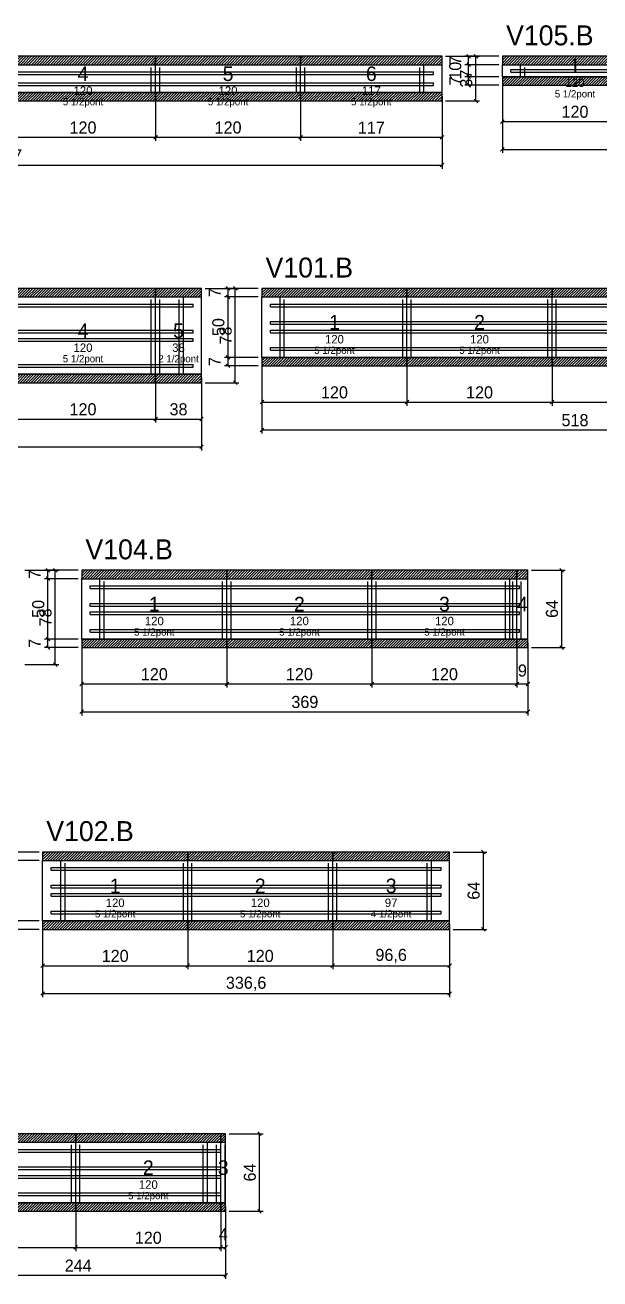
# Model space of a CAD drawing. Extents: x -69 to 3070, y -1018 to 1250.
# Drawn here: x 565 to 1041, y -1004 to 33 of the extents above; entities that cross this region are included whole.
import ezdxf
from ezdxf.enums import TextEntityAlignment as Align

# ---------------------------------------------------------------- set-up
doc = ezdxf.new("R2010")
doc.units = 0
for name, color, linetype in [('5', 5, 'Continuous'), ('COTA', 241, 'Continuous'), ('NOMENCLATURA', 7, 'Continuous'), ('Painéis', 200, 'Continuous'), ('SARR_2.2x5', 40, 'Continuous'), ('SARR_2.2x7', 40, 'Continuous'), ('SARR_3.5x7', 81, 'Continuous'), ('SCO-___-LAJ', 224, 'Continuous'), ('texto', 7, 'Continuous')]:
    doc.layers.add(name, color=color, linetype=linetype)
doc.dimstyles.new('PAINEL', dxfattribs={"dimtxt": 10, "dimasz": 3, "dimexe": 3, "dimexo": 3, "dimgap": 3, "dimtad": 1, "dimblk": 'OBLIQUE', "dimblk1": 'OBLIQUE', "dimcen": 2.5, "dimclrd": 4, "dimclre": 4, "dimclrt": 240, "dimazin": 3, "dimtfac": 1, "dimtmove": 0, "dimatfit": 3})

# ---------------------------------------------------------------- blocks, each defined once
blk = doc.blocks.new('_OBLIQUE')
at = {"color": 0, "linetype": 'BYBLOCK'}
blk.add_line((-0.5, -0.5), (0.5, 0.5), dxfattribs=at)

msp = doc.modelspace()

# ---------------------------------------------------------------- hatches: boundary and pattern name
at = {"layer": 'COTA'}
h = msp.add_hatch(dxfattribs=at)
h.set_pattern_fill('ANSI31', scale=0.5)
h.paths.add_polyline_path([(553, 0), (673, 0), (673, 7), (553, 7)])
h = msp.add_hatch(dxfattribs=at)
h.set_pattern_fill('ANSI31', scale=0.5)
h.paths.add_polyline_path([(673, 0), (793, 0), (793, 7), (673, 7)])
h = msp.add_hatch(dxfattribs=at)
h.set_pattern_fill('ANSI31', scale=0.5)
h.paths.add_polyline_path([(793, 0), (910, 0), (910, 7), (793, 7)])
h = msp.add_hatch(dxfattribs=at)
h.set_pattern_fill('ANSI31', scale=0.5)
h.paths.add_polyline_path([(960, 0), (1080, 0), (1080, 7), (960, 7)])
h = msp.add_hatch(dxfattribs=at)
h.set_pattern_fill('ANSI31', scale=0.5)
h.paths.add_polyline_path([(960, -17), (1080, -17), (1080, -10), (960, -10)])
h = msp.add_hatch(dxfattribs=at)
h.set_pattern_fill('ANSI31', scale=0.5)
h.paths.add_polyline_path([(553, -30), (673, -30), (673, -23), (553, -23)])
h = msp.add_hatch(dxfattribs=at)
h.set_pattern_fill('ANSI31', scale=0.5)
h.paths.add_polyline_path([(673, -30), (793, -30), (793, -23), (673, -23)])
h = msp.add_hatch(dxfattribs=at)
h.set_pattern_fill('ANSI31', scale=0.5)
h.paths.add_polyline_path([(793, -30), (910, -30), (910, -23), (793, -23)])
h = msp.add_hatch(dxfattribs=at)
h.set_pattern_fill('ANSI31', scale=0.5)
h.paths.add_polyline_path([(553, -192), (673, -192), (673, -185), (553, -185)])
h = msp.add_hatch(dxfattribs=at)
h.set_pattern_fill('ANSI31', scale=0.5)
h.paths.add_polyline_path([(673, -192), (711, -192), (711, -185), (673, -185)])
h = msp.add_hatch(dxfattribs=at)
h.set_pattern_fill('ANSI31', scale=0.5)
h.paths.add_polyline_path([(761, -192), (881, -192), (881, -185), (761, -185)])
h = msp.add_hatch(dxfattribs=at)
h.set_pattern_fill('ANSI31', scale=0.5)
h.paths.add_polyline_path([(881, -192), (1001, -192), (1001, -185), (881, -185)])
h = msp.add_hatch(dxfattribs=at)
h.set_pattern_fill('ANSI31', scale=0.5)
h.paths.add_polyline_path([(1001, -192), (1121, -192), (1121, -185), (1001, -185)])
h = msp.add_hatch(dxfattribs=at)
h.set_pattern_fill('ANSI31', scale=0.5)
h.paths.add_polyline_path([(761, -249), (881, -249), (881, -242), (761, -242)])
h = msp.add_hatch(dxfattribs=at)
h.set_pattern_fill('ANSI31', scale=0.5)
h.paths.add_polyline_path([(881, -249), (1001, -249), (1001, -242), (881, -242)])
h = msp.add_hatch(dxfattribs=at)
h.set_pattern_fill('ANSI31', scale=0.5)
h.paths.add_polyline_path([(1001, -249), (1121, -249), (1121, -242), (1001, -242)])
h = msp.add_hatch(dxfattribs=at)
h.set_pattern_fill('ANSI31', scale=0.5)
h.paths.add_polyline_path([(553, -263), (673, -263), (673, -256), (553, -256)])
h = msp.add_hatch(dxfattribs=at)
h.set_pattern_fill('ANSI31', scale=0.5)
h.paths.add_polyline_path([(673, -263), (711, -263), (711, -256), (673, -256)])
h = msp.add_hatch(dxfattribs=at)
h.set_pattern_fill('ANSI31', scale=0.5)
h.paths.add_polyline_path([(612, -425), (732, -425), (732, -418), (612, -418)])
h = msp.add_hatch(dxfattribs=at)
h.set_pattern_fill('ANSI31', scale=0.5)
h.paths.add_polyline_path([(732, -425), (852, -425), (852, -418), (732, -418)])
h = msp.add_hatch(dxfattribs=at)
h.set_pattern_fill('ANSI31', scale=0.5)
h.paths.add_polyline_path([(852, -425), (972, -425), (972, -418), (852, -418)])
h = msp.add_hatch(dxfattribs=at)
h.set_pattern_fill('ANSI31', scale=0.5)
h.paths.add_polyline_path([(972, -425), (981, -425), (981, -418), (972, -418)])
h = msp.add_hatch(dxfattribs=at)
h.set_pattern_fill('ANSI31', scale=0.5)
h.paths.add_polyline_path([(612, -482), (732, -482), (732, -475), (612, -475)])
h = msp.add_hatch(dxfattribs=at)
h.set_pattern_fill('ANSI31', scale=0.5)
h.paths.add_polyline_path([(732, -482), (852, -482), (852, -475), (732, -475)])
h = msp.add_hatch(dxfattribs=at)
h.set_pattern_fill('ANSI31', scale=0.5)
h.paths.add_polyline_path([(852, -482), (972, -482), (972, -475), (852, -475)])
h = msp.add_hatch(dxfattribs=at)
h.set_pattern_fill('ANSI31', scale=0.5)
h.paths.add_polyline_path([(972, -482), (981, -482), (981, -475), (972, -475)])
h = msp.add_hatch(dxfattribs=at)
h.set_pattern_fill('ANSI31', scale=0.5)
h.paths.add_polyline_path([(579.6, -658), (699.6, -658), (699.6, -651), (579.6, -651)])
h = msp.add_hatch(dxfattribs=at)
h.set_pattern_fill('ANSI31', scale=0.5)
h.paths.add_polyline_path([(699.6, -658), (819.6, -658), (819.6, -651), (699.6, -651)])
h = msp.add_hatch(dxfattribs=at)
h.set_pattern_fill('ANSI31', scale=0.5)
h.paths.add_polyline_path([(819.6, -658), (916.2, -658), (916.2, -651), (819.6, -651)])
h = msp.add_hatch(dxfattribs=at)
h.set_pattern_fill('ANSI31', scale=0.5)
h.paths.add_polyline_path([(579.6, -715), (699.6, -715), (699.6, -708), (579.6, -708)])
h = msp.add_hatch(dxfattribs=at)
h.set_pattern_fill('ANSI31', scale=0.5)
h.paths.add_polyline_path([(699.6, -715), (819.6, -715), (819.6, -708), (699.6, -708)])
h = msp.add_hatch(dxfattribs=at)
h.set_pattern_fill('ANSI31', scale=0.5)
h.paths.add_polyline_path([(819.6, -715), (916.2, -715), (916.2, -708), (819.6, -708)])
h = msp.add_hatch(dxfattribs=at)
h.set_pattern_fill('ANSI31', scale=0.5)
h.paths.add_polyline_path([(487, -891), (607, -891), (607, -884), (487, -884)])
h = msp.add_hatch(dxfattribs=at)
h.set_pattern_fill('ANSI31', scale=0.5)
h.paths.add_polyline_path([(607, -891), (727, -891), (727, -884), (607, -884)])
h = msp.add_hatch(dxfattribs=at)
h.set_pattern_fill('ANSI31', scale=0.5)
h.paths.add_polyline_path([(727, -891), (731, -891), (731, -884), (727, -884)])
h = msp.add_hatch(dxfattribs=at)
h.set_pattern_fill('ANSI31', scale=0.5)
h.paths.add_polyline_path([(487, -948), (607, -948), (607, -941), (487, -941)])
h = msp.add_hatch(dxfattribs=at)
h.set_pattern_fill('ANSI31', scale=0.5)
h.paths.add_polyline_path([(607, -948), (727, -948), (727, -941), (607, -941)])
h = msp.add_hatch(dxfattribs=at)
h.set_pattern_fill('ANSI31', scale=0.5)
h.paths.add_polyline_path([(727, -948), (731, -948), (731, -941), (727, -941)])

# ---------------------------------------------------------------- linework, layer by layer
at = {"layer": 'Painéis'}
for p, q in [((553, 0), (673, 0)), ((673, -23), (673, 0)), ((673, -23), (673, 0)), ((673, 0), (793, 0)), ((673, -23), (673, 0)), ((793, -23), (793, 0)), ((793, -23), (793, 0)), ((793, 0), (910, 0)), ((793, -23), (793, 0)), ((910, -23), (910, 0)), ((960, 0), (1080, 0)), ((960, -10), (960, 0)), ((960, -10), (1080, -10)), ((553, -23), (673, -23)), ((673, -23), (793, -23)), ((793, -23), (910, -23)), ((553, -192), (673, -192)), ((673, -256), (673, -192)), ((673, -256), (673, -192)), ((673, -192), (711, -192)), ((673, -256), (673, -192)), ((711, -256), (711, -192)), ((761, -192), (881, -192)), ((761, -242), (761, -192)), ((881, -242), (881, -192)), ((881, -242), (881, -192)), ((881, -192), (1001, -192)), ((881, -242), (881, -192)), ((1001, -242), (1001, -192)), ((1001, -242), (1001, -192)), ((1001, -192), (1121, -192)), ((1001, -242), (1001, -192)), ((761, -242), (881, -242)), ((881, -242), (1001, -242)), ((1001, -242), (1121, -242)), ((553, -256), (673, -256)), ((673, -256), (711, -256)), ((612, -425), (732, -425)), ((612, -475), (612, -425)), ((732, -475), (732, -425)), ((732, -475), (732, -425)), ((732, -425), (852, -425)), ((732, -475), (732, -425)), ((852, -475), (852, -425)), ((852, -475), (852, -425)), ((852, -425), (972, -425)), ((852, -475), (852, -425)), ((972, -475), (972, -425)), ((972, -475), (972, -425)), ((972, -425), (981, -425)), ((972, -475), (972, -425)), ((981, -475), (981, -425)), ((612, -475), (732, -475)), ((732, -475), (852, -475)), ((852, -475), (972, -475)), ((972, -475), (981, -475)), ((579.6, -658), (699.6, -658)), ((579.6, -708), (579.6, -658)), ((699.6, -708), (699.6, -658)), ((699.6, -708), (699.6, -658)), ((699.6, -658), (819.6, -658)), ((699.6, -708), (699.6, -658)), ((819.6, -708), (819.6, -658)), ((819.6, -708), (819.6, -658)), ((819.6, -658), (916.2, -658)), ((819.6, -708), (819.6, -658)), ((916.2, -708), (916.2, -658)), ((579.6, -708), (699.6, -708)), ((699.6, -708), (819.6, -708)), ((819.6, -708), (916.2, -708)), ((487, -891), (607, -891)), ((607, -941), (607, -891)), ((607, -941), (607, -891)), ((607, -891), (727, -891)), ((607, -941), (607, -891)), ((727, -941), (727, -891)), ((727, -941), (727, -891)), ((727, -891), (731, -891)), ((727, -941), (727, -891)), ((731, -941), (731, -891)), ((487, -941), (607, -941)), ((607, -941), (727, -941)), ((727, -941), (731, -941))]:
    msp.add_line(p, q, dxfattribs=at)
at = {"layer": 'SARR_2.2x5'}
for p, q in [((967, -3.9), (1080, -3.9)), ((967, -6.1), (967, -3.9)), ((967, -6.1), (1080, -6.1))]:
    msp.add_line(p, q, dxfattribs=at)
at = {"layer": 'SARR_2.2x7'}
for p, q in [((553, -5.9), (673, -5.9)), ((553, -8.1), (673, -8.1)), ((673, -8.1), (673, -5.9)), ((673, -5.9), (793, -5.9)), ((673, -8.1), (673, -5.9)), ((673, -8.1), (793, -8.1)), ((793, -8.1), (793, -5.9)), ((793, -5.9), (903, -5.9)), ((793, -8.1), (793, -5.9)), ((793, -8.1), (903, -8.1)), ((903, -8.1), (903, -5.9)), ((553, -14.9), (673, -14.9)), ((553, -17.1), (673, -17.1)), ((673, -17.1), (673, -14.9)), ((673, -14.9), (793, -14.9)), ((673, -17.1), (673, -14.9)), ((673, -17.1), (793, -17.1)), ((793, -17.1), (793, -14.9)), ((793, -14.9), (903, -14.9)), ((793, -17.1), (793, -14.9)), ((793, -17.1), (903, -17.1)), ((903, -17.1), (903, -14.9)), ((553, -197.9), (673, -197.9)), ((553, -200.1), (673, -200.1)), ((673, -200.1), (673, -197.9)), ((673, -197.9), (704, -197.9)), ((673, -200.1), (673, -197.9)), ((673, -200.1), (704, -200.1)), ((704, -200.1), (704, -197.9)), ((768, -197.9), (881, -197.9)), ((768, -200.1), (768, -197.9)), ((768, -200.1), (881, -200.1)), ((881, -200.1), (881, -197.9)), ((881, -197.9), (1001, -197.9)), ((881, -200.1), (881, -197.9)), ((881, -200.1), (1001, -200.1)), ((1001, -200.1), (1001, -197.9)), ((1001, -197.9), (1121, -197.9)), ((1001, -200.1), (1001, -197.9)), ((1001, -200.1), (1121, -200.1)), ((768, -212.4), (881, -212.4)), ((768, -214.6), (768, -212.4)), ((768, -214.6), (881, -214.6)), ((881, -214.6), (881, -212.4)), ((881, -212.4), (1001, -212.4)), ((881, -214.6), (881, -212.4)), ((881, -214.6), (1001, -214.6)), ((1001, -214.6), (1001, -212.4)), ((1001, -212.4), (1121, -212.4)), ((1001, -214.6), (1001, -212.4)), ((1001, -214.6), (1121, -214.6)), ((553, -219.4), (673, -219.4)), ((553, -221.6), (673, -221.6)), ((553, -226.4), (673, -226.4)), ((673, -221.6), (673, -219.4)), ((673, -219.4), (704, -219.4)), ((673, -221.6), (673, -219.4)), ((673, -221.6), (704, -221.6)), ((673, -228.6), (673, -226.4)), ((673, -226.4), (704, -226.4)), ((673, -228.6), (673, -226.4)), ((704, -221.6), (704, -219.4)), ((704, -228.6), (704, -226.4)), ((768, -219.4), (881, -219.4)), ((768, -221.6), (768, -219.4)), ((768, -221.6), (881, -221.6)), ((881, -221.6), (881, -219.4)), ((881, -219.4), (1001, -219.4)), ((881, -221.6), (881, -219.4)), ((881, -221.6), (1001, -221.6)), ((1001, -221.6), (1001, -219.4)), ((1001, -219.4), (1121, -219.4)), ((1001, -221.6), (1001, -219.4)), ((1001, -221.6), (1121, -221.6)), ((553, -228.6), (673, -228.6)), ((673, -228.6), (704, -228.6)), ((768, -233.9), (881, -233.9)), ((768, -236.1), (768, -233.9)), ((768, -236.1), (881, -236.1)), ((881, -236.1), (881, -233.9)), ((881, -233.9), (1001, -233.9)), ((881, -236.1), (881, -233.9)), ((881, -236.1), (1001, -236.1)), ((1001, -236.1), (1001, -233.9)), ((1001, -233.9), (1121, -233.9)), ((1001, -236.1), (1001, -233.9)), ((1001, -236.1), (1121, -236.1)), ((553, -247.9), (673, -247.9)), ((673, -250.1), (673, -247.9)), ((673, -247.9), (704, -247.9)), ((673, -250.1), (673, -247.9)), ((704, -250.1), (704, -247.9)), ((553, -250.1), (673, -250.1)), ((673, -250.1), (704, -250.1)), ((619, -430.9), (732, -430.9)), ((619, -433.1), (619, -430.9)), ((619, -433.1), (732, -433.1)), ((732, -433.1), (732, -430.9)), ((732, -430.9), (852, -430.9)), ((732, -433.1), (732, -430.9)), ((732, -433.1), (852, -433.1)), ((852, -433.1), (852, -430.9)), ((852, -430.9), (972, -430.9)), ((852, -433.1), (852, -430.9)), ((852, -433.1), (972, -433.1)), ((972, -433.1), (972, -430.9)), ((972, -430.9), (974, -430.9)), ((972, -433.1), (972, -430.9)), ((972, -433.1), (974, -433.1)), ((974, -433.1), (974, -430.9)), ((619, -445.4), (732, -445.4)), ((619, -447.6), (619, -445.4)), ((732, -447.6), (732, -445.4)), ((732, -445.4), (852, -445.4)), ((732, -447.6), (732, -445.4)), ((852, -447.6), (852, -445.4)), ((852, -445.4), (972, -445.4)), ((852, -447.6), (852, -445.4)), ((972, -447.6), (972, -445.4)), ((972, -445.4), (974, -445.4)), ((972, -447.6), (972, -445.4)), ((974, -447.6), (974, -445.4)), ((619, -447.6), (732, -447.6)), ((619, -452.4), (732, -452.4)), ((619, -454.6), (619, -452.4)), ((619, -454.6), (732, -454.6)), ((732, -447.6), (852, -447.6)), ((732, -454.6), (732, -452.4)), ((732, -452.4), (852, -452.4)), ((732, -454.6), (732, -452.4)), ((732, -454.6), (852, -454.6)), ((852, -447.6), (972, -447.6)), ((852, -454.6), (852, -452.4)), ((852, -452.4), (972, -452.4)), ((852, -454.6), (852, -452.4)), ((852, -454.6), (972, -454.6)), ((972, -447.6), (974, -447.6)), ((972, -454.6), (972, -452.4)), ((972, -452.4), (974, -452.4)), ((972, -454.6), (972, -452.4)), ((972, -454.6), (974, -454.6)), ((974, -454.6), (974, -452.4)), ((619, -466.9), (732, -466.9)), ((619, -469.1), (619, -466.9)), ((619, -469.1), (732, -469.1)), ((732, -469.1), (732, -466.9)), ((732, -466.9), (852, -466.9)), ((732, -469.1), (732, -466.9)), ((732, -469.1), (852, -469.1)), ((852, -469.1), (852, -466.9)), ((852, -466.9), (972, -466.9)), ((852, -469.1), (852, -466.9)), ((852, -469.1), (972, -469.1)), ((972, -469.1), (972, -466.9)), ((972, -466.9), (974, -466.9)), ((972, -469.1), (972, -466.9)), ((972, -469.1), (974, -469.1)), ((974, -469.1), (974, -466.9)), ((586.6, -663.9), (699.6, -663.9)), ((586.6, -666.1), (586.6, -663.9)), ((586.6, -666.1), (699.6, -666.1)), ((699.6, -666.1), (699.6, -663.9)), ((699.6, -663.9), (819.6, -663.9)), ((699.6, -666.1), (699.6, -663.9)), ((699.6, -666.1), (819.6, -666.1)), ((819.6, -666.1), (819.6, -663.9)), ((819.6, -663.9), (909.2, -663.9)), ((819.6, -666.1), (819.6, -663.9)), ((819.6, -666.1), (909.2, -666.1)), ((909.2, -666.1), (909.2, -663.9)), ((586.6, -678.4), (699.6, -678.4)), ((586.6, -680.6), (586.6, -678.4)), ((586.6, -680.6), (699.6, -680.6)), ((699.6, -680.6), (699.6, -678.4)), ((699.6, -678.4), (819.6, -678.4)), ((699.6, -680.6), (699.6, -678.4)), ((699.6, -680.6), (819.6, -680.6)), ((819.6, -680.6), (819.6, -678.4)), ((819.6, -678.4), (909.2, -678.4)), ((819.6, -680.6), (819.6, -678.4)), ((819.6, -680.6), (909.2, -680.6)), ((909.2, -680.6), (909.2, -678.4)), ((586.6, -685.4), (699.6, -685.4)), ((586.6, -687.6), (586.6, -685.4)), ((586.6, -687.6), (699.6, -687.6)), ((699.6, -687.6), (699.6, -685.4)), ((699.6, -685.4), (819.6, -685.4)), ((699.6, -687.6), (699.6, -685.4)), ((699.6, -687.6), (819.6, -687.6)), ((819.6, -687.6), (819.6, -685.4)), ((819.6, -685.4), (909.2, -685.4)), ((819.6, -687.6), (819.6, -685.4)), ((819.6, -687.6), (909.2, -687.6)), ((909.2, -687.6), (909.2, -685.4)), ((586.6, -699.9), (699.6, -699.9)), ((586.6, -702.1), (586.6, -699.9)), ((586.6, -702.1), (699.6, -702.1)), ((699.6, -702.1), (699.6, -699.9)), ((699.6, -699.9), (819.6, -699.9)), ((699.6, -702.1), (699.6, -699.9)), ((699.6, -702.1), (819.6, -702.1)), ((819.6, -702.1), (819.6, -699.9)), ((819.6, -699.9), (909.2, -699.9)), ((819.6, -702.1), (819.6, -699.9)), ((819.6, -702.1), (909.2, -702.1)), ((909.2, -702.1), (909.2, -699.9)), ((494, -896.9), (607, -896.9)), ((494, -899.1), (607, -899.1)), ((607, -899.1), (607, -896.9)), ((607, -896.9), (727, -896.9)), ((607, -899.1), (607, -896.9)), ((607, -899.1), (727, -899.1)), ((727, -899.1), (727, -896.9)), ((494, -911.4), (607, -911.4)), ((607, -913.6), (607, -911.4)), ((607, -911.4), (727, -911.4)), ((607, -913.6), (607, -911.4)), ((727, -913.6), (727, -911.4)), ((494, -913.6), (607, -913.6)), ((494, -918.4), (607, -918.4)), ((494, -920.6), (607, -920.6)), ((607, -913.6), (727, -913.6)), ((607, -920.6), (607, -918.4)), ((607, -918.4), (727, -918.4)), ((607, -920.6), (607, -918.4)), ((607, -920.6), (727, -920.6)), ((727, -920.6), (727, -918.4)), ((494, -932.9), (607, -932.9)), ((607, -935.1), (607, -932.9)), ((607, -932.9), (727, -932.9)), ((607, -935.1), (607, -932.9)), ((727, -935.1), (727, -932.9)), ((494, -935.1), (607, -935.1)), ((607, -935.1), (727, -935.1))]:
    msp.add_line(p, q, dxfattribs=at)
at = {"layer": 'SARR_3.5x7'}
for p, q in [((673, -23), (673, 0)), ((673, -23), (673, 0)), ((793, -23), (793, 0)), ((793, -23), (793, 0)), ((895, -23), (895, 0)), ((975, -10), (975, 0)), ((669.5, -23), (669.5, -2.2)), ((676.5, -23), (676.5, -2.2)), ((789.5, -23), (789.5, -2.2)), ((796.5, -23), (796.5, -2.2)), ((891.5, -23), (891.5, -2.2)), ((975, -10), (978.5, -10)), ((978.5, -10), (978.5, -2.2)), ((669.5, -23), (673, -23)), ((673, -23), (676.5, -23)), ((789.5, -23), (793, -23)), ((793, -23), (796.5, -23)), ((891.5, -23), (895, -23)), ((669.5, -256), (669.5, -194.2)), ((673, -256), (673, -192)), ((673, -256), (673, -192)), ((676.5, -256), (676.5, -194.2)), ((692.5, -256), (692.5, -194.2)), ((696, -256), (696, -192)), ((776, -242), (776, -192)), ((779.5, -242), (779.5, -194.2)), ((877.5, -242), (877.5, -194.2)), ((881, -242), (881, -192)), ((881, -242), (881, -192)), ((884.5, -242), (884.5, -194.2)), ((997.5, -242), (997.5, -194.2)), ((1001, -242), (1001, -192)), ((1001, -242), (1001, -192)), ((1004.5, -242), (1004.5, -194.2)), ((776, -242), (779.5, -242)), ((877.5, -242), (881, -242)), ((881, -242), (884.5, -242)), ((997.5, -242), (1001, -242)), ((1001, -242), (1004.5, -242)), ((669.5, -256), (673, -256)), ((673, -256), (676.5, -256)), ((692.5, -256), (696, -256)), ((627, -475), (627, -425)), ((732, -475), (732, -425)), ((732, -475), (732, -425)), ((852, -475), (852, -425)), ((852, -475), (852, -425)), ((966, -475), (966, -425)), ((972, -475), (972, -425)), ((972, -475), (972, -425)), ((630.5, -475), (630.5, -427.2)), ((728.5, -475), (728.5, -427.2)), ((735.5, -475), (735.5, -427.2)), ((848.5, -475), (848.5, -427.2)), ((855.5, -475), (855.5, -427.2)), ((962.5, -475), (962.5, -427.2)), ((968.5, -475), (968.5, -427.2)), ((975.5, -475), (975.5, -427.2)), ((627, -475), (630.5, -475)), ((728.5, -475), (732, -475)), ((732, -475), (735.5, -475)), ((848.5, -475), (852, -475)), ((852, -475), (855.5, -475)), ((962.5, -475), (966, -475)), ((968.5, -475), (972, -475)), ((972, -475), (975.5, -475)), ((594.6, -708), (594.6, -658)), ((598.1, -708), (598.1, -660.2)), ((696.1, -708), (696.1, -660.2)), ((699.6, -708), (699.6, -658)), ((699.6, -708), (699.6, -658)), ((703.1, -708), (703.1, -660.2)), ((816.1, -708), (816.1, -660.2)), ((819.6, -708), (819.6, -658)), ((819.6, -708), (819.6, -658)), ((823.1, -708), (823.1, -660.2)), ((897.7, -708), (897.7, -660.2)), ((901.2, -708), (901.2, -658)), ((594.6, -708), (598.1, -708)), ((696.1, -708), (699.6, -708)), ((699.6, -708), (703.1, -708)), ((816.1, -708), (819.6, -708)), ((819.6, -708), (823.1, -708)), ((897.7, -708), (901.2, -708)), ((607, -941), (607, -891)), ((607, -941), (607, -891)), ((716, -941), (716, -891)), ((727, -941), (727, -891)), ((727, -941), (727, -891)), ((603.5, -941), (603.5, -893.2)), ((610.5, -941), (610.5, -893.2)), ((712.5, -941), (712.5, -893.2)), ((723.5, -941), (723.5, -893.2)), ((730.5, -941), (730.5, -893.2)), ((603.5, -941), (607, -941)), ((607, -941), (610.5, -941)), ((712.5, -941), (716, -941)), ((723.5, -941), (727, -941)), ((727, -941), (730.5, -941))]:
    msp.add_line(p, q, dxfattribs=at)
at = {"layer": 'SCO-___-LAJ'}
for points in [[(553, 0), (673, 0), (673, 7), (553, 7)], [(673, 0), (793, 0), (793, 7), (673, 7)], [(793, 0), (910, 0), (910, 7), (793, 7)], [(960, 0), (1080, 0), (1080, 7), (960, 7)], [(960, -17), (1080, -17), (1080, -10), (960, -10)], [(553, -30), (673, -30), (673, -23), (553, -23)], [(673, -30), (793, -30), (793, -23), (673, -23)], [(793, -30), (910, -30), (910, -23), (793, -23)], [(553, -192), (673, -192), (673, -185), (553, -185)], [(673, -192), (711, -192), (711, -185), (673, -185)], [(761, -192), (881, -192), (881, -185), (761, -185)], [(881, -192), (1001, -192), (1001, -185), (881, -185)], [(1001, -192), (1121, -192), (1121, -185), (1001, -185)], [(761, -249), (881, -249), (881, -242), (761, -242)], [(881, -249), (1001, -249), (1001, -242), (881, -242)], [(1001, -249), (1121, -249), (1121, -242), (1001, -242)], [(553, -263), (673, -263), (673, -256), (553, -256)], [(673, -263), (711, -263), (711, -256), (673, -256)], [(612, -425), (732, -425), (732, -418), (612, -418)], [(732, -425), (852, -425), (852, -418), (732, -418)], [(852, -425), (972, -425), (972, -418), (852, -418)], [(972, -425), (981, -425), (981, -418), (972, -418)], [(612, -482), (732, -482), (732, -475), (612, -475)], [(732, -482), (852, -482), (852, -475), (732, -475)], [(852, -482), (972, -482), (972, -475), (852, -475)], [(972, -482), (981, -482), (981, -475), (972, -475)], [(579.6, -658), (699.6, -658), (699.6, -651), (579.6, -651)], [(699.6, -658), (819.6, -658), (819.6, -651), (699.6, -651)], [(819.6, -658), (916.2, -658), (916.2, -651), (819.6, -651)], [(579.6, -715), (699.6, -715), (699.6, -708), (579.6, -708)], [(699.6, -715), (819.6, -715), (819.6, -708), (699.6, -708)], [(819.6, -715), (916.2, -715), (916.2, -708), (819.6, -708)], [(487, -891), (607, -891), (607, -884), (487, -884)], [(607, -891), (727, -891), (727, -884), (607, -884)], [(727, -891), (731, -891), (731, -884), (727, -884)], [(487, -948), (607, -948), (607, -941), (487, -941)], [(607, -948), (727, -948), (727, -941), (607, -941)], [(727, -948), (731, -948), (731, -941), (727, -941)]]:
    msp.add_lwpolyline(points, close=True, dxfattribs=at)

# ---------------------------------------------------------------- texts
at = {"layer": '5'}
for s, height, p in [('1', 12, (1020, -1)), ('4', 12, (613, -7.5)), ('5', 12, (733, -7.5)), ('6', 12, (851.5, -7.5)), ('120', 7, (613, -21.5)), ('120', 7, (733, -21.5)), ('117', 7, (851.5, -21.5)), ('120', 7, (1020, -15)), ('1', 12, (821, -213)), ('2', 12, (941, -213)), ('4', 12, (613, -220)), ('5', 12, (692, -220)), ('120', 7, (821, -227)), ('120', 7, (941, -227)), ('120', 7, (613, -234)), ('38', 7, (692, -234)), ('1', 12, (672, -446)), ('2', 12, (792, -446)), ('3', 12, (912, -446)), ('4', 12, (976.5, -446)), ('120', 7, (672, -460)), ('120', 7, (792, -460)), ('120', 7, (912, -460)), ('1', 12, (639.6, -679)), ('2', 12, (759.6, -679)), ('3', 12, (867.9, -679)), ('120', 7, (639.6, -693)), ('120', 7, (759.6, -693)), ('97', 7, (867.9, -693)), ('2', 12, (667, -912)), ('3', 12, (729, -912)), ('120', 7, (667, -926))]:
    msp.add_text(s, height=height, dxfattribs=at).set_placement(p, align=Align.MIDDLE_CENTER)
at = {"layer": 'NOMENCLATURA'}
for s, p in [('V105.B', (963, 16)), ('V101.B', (764, -176)), ('V104.B', (615, -409)), ('V102.B', (582.6, -642))]:
    msp.add_text(s, height=16.5, dxfattribs=at).set_placement(p)
at = {"layer": 'texto', "char_height": 6, "attachment_point": 5}
for s, insert in [('5 1/2pont', (613, -31.5)), ('5 1/2pont', (733, -31.5)), ('5 1/2pont', (851.5, -31.5)), ('5 1/2pont', (1020, -25)), ('5 1/2pont', (821, -237)), ('5 1/2pont', (941, -237)), ('5 1/2pont', (613, -244)), ('2 1/2pont', (692, -244)), ('5 1/2pont', (672, -470)), ('5 1/2pont', (792, -470)), ('5 1/2pont', (912, -470)), ('5 1/2pont', (639.6, -703)), ('5 1/2pont', (759.6, -703)), ('4 1/2pont', (867.9, -703)), ('5 1/2pont', (667, -936))]:
    msp.add_mtext(s, dxfattribs=dict(at, insert=insert))

# ---------------------------------------------------------------- dimensions: what is measured, and where the dimension line sits
at = {"layer": 'COTA'}
for base, p1, p2 in [((938, -30), (910, -30), (910, 7)), ((932, 0), (960, 0), (960, 7)), ((932, -10), (960, -10), (960, 0)), ((932, -17), (960, -17), (960, -10)), ((739, -263), (711, -263), (711, -185)), ((733, -192), (761, -192), (761, -185)), ((733, -242), (761, -242), (761, -192)), ((733, -249), (761, -249), (761, -242)), ((590, -496), (562, -496), (562, -418)), ((584, -425), (612, -425), (612, -418)), ((584, -475), (612, -475), (612, -425)), ((1009, -482), (981, -482), (981, -418)), ((584, -482), (612, -482), (612, -475)), ((551.6, -658), (579.6, -658), (579.6, -651)), ((944.2, -715), (916.2, -715), (916.2, -651)), ((551.6, -708), (579.6, -708), (579.6, -658)), ((551.6, -715), (579.6, -715), (579.6, -708)), ((759, -948), (731, -948), (731, -884))]:
    msp.add_linear_dim(base=base, p1=p1, p2=p2, angle=90, dimstyle='PAINEL', dxfattribs=at).render()
for base, p1, p2 in [((960, -47), (960, -10), (1080, -10)), ((960, -70), (960, -10), (1677, -10)), ((193, -83), (193, -23), (910, -23)), ((553, -60), (553, -23), (673, -23)), ((673, -60), (673, -23), (793, -23)), ((793, -60), (793, -23), (910, -23)), ((761, -279), (761, -242), (881, -242)), ((761, -302), (761, -242), (1279, -242)), ((881, -279), (881, -242), (1001, -242)), ((1001, -279), (1001, -242), (1121, -242)), ((193, -316), (193, -256), (711, -256)), ((553, -293), (553, -256), (673, -256)), ((673, -293), (673, -256), (711, -256)), ((612, -512), (612, -475), (732, -475)), ((612, -535), (612, -475), (981, -475)), ((732, -512), (732, -475), (852, -475)), ((852, -512), (852, -475), (972, -475)), ((972, -512), (972, -475), (981, -475)), ((579.6, -745), (579.6, -708), (699.6, -708)), ((579.6, -768), (579.6, -708), (916.2, -708)), ((699.6, -745), (699.6, -708), (819.6, -708)), ((819.6, -745), (819.6, -708), (916.2, -708)), ((487, -978), (487, -941), (607, -941)), ((487, -1001), (487, -941), (731, -941)), ((607, -978), (607, -941), (727, -941)), ((727, -978), (727, -941), (731, -941))]:
    msp.add_linear_dim(base=base, p1=p1, p2=p2, dimstyle='PAINEL', dxfattribs=at).render()

doc.saveas('drawing.dxf')
